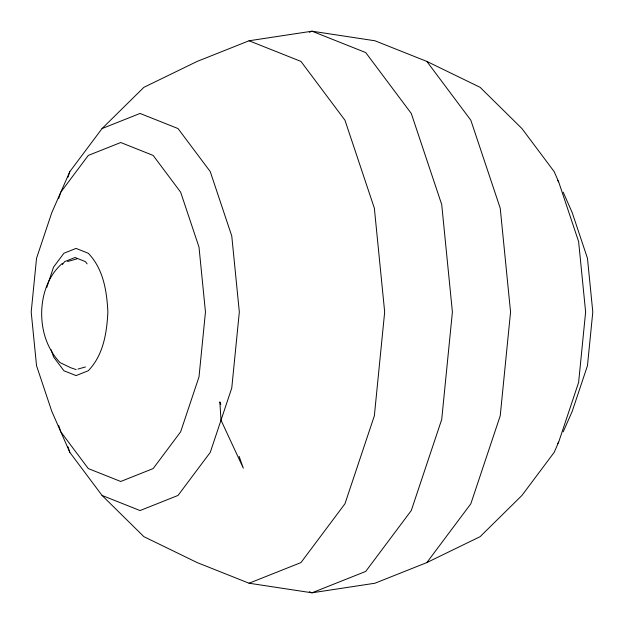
<?xml version="1.0" encoding="UTF-8"?>
<svg xmlns="http://www.w3.org/2000/svg" width="624" height="624" viewBox="0 0 624 624"><rect width="100%" height="100%" fill="white"/><g stroke="black" fill="none" stroke-linecap="round" stroke-linejoin="round"><path stroke-width="0.94" d="M58.664 198.572L60.801 192.161L88.296 155.423L120.721 142.522L153.153 155.423L180.64 192.161L199.009 247.143L205.46 312L199.009 376.857L180.64 431.839L153.153 468.577L120.721 481.478L88.296 468.577L60.801 431.839L58.664 425.428M68 177.122L69.849 171.6L102.055 128.56L143.879 87.329L197.161 61.417L249.062 40.771L312 31.2L374.938 40.771L426.839 61.417L480.121 87.329L521.945 128.56L554.151 171.6L558.675 181.88L578.62 241.582L585.624 312L578.62 382.418L558.675 442.12L554.151 452.4L521.945 495.44L480.121 536.671L426.839 562.583L374.938 583.229L312 592.8L249.062 583.229L197.161 562.583L143.879 536.671L102.055 495.44L69.849 452.4L51.761 411.278L36.543 365.726L31.2 312L36.543 258.274L51.761 212.722L69.849 171.6M46.699 287.664L53.586 267.033L63.905 253.25L76.073 248.407L88.241 253.25C103.381 268.858 106.86 291.135 107.866 312C106.86 332.865 103.381 355.142 88.241 370.75L76.073 375.593L63.905 370.75L53.586 356.967L51.191 349.791M563.199 431.839L572.239 411.278L587.457 365.726L592.8 312L587.457 258.274L572.239 212.722L563.199 192.161M62.392 264.599L64.607 261.643L75.036 257.494L85.465 261.643L87.118 263.858M426.839 562.583L470.831 503.786L500.23 415.795L510.557 312L500.23 208.205L470.831 120.214L426.839 61.417M557.528 443.656L558.675 442.12M62.392 263.32C48.415 275.465 42.253 293.452 41.683 311.587C41.285 330.346 46.972 348.855 60.029 362.591L70.645 367.708L76.112 369.603M309.317 32.269L312 31.2L365.726 52.572L411.278 113.443L441.714 204.539L452.4 312L441.714 419.461L411.278 510.557L365.726 571.428L312 592.8L309.317 591.731M102.055 128.56L140.049 113.443L178.035 128.56L210.249 171.6L231.769 236.012L239.327 312L231.769 387.988L210.249 452.4L178.035 495.44L140.049 510.557L102.055 495.44M249.062 583.229L300.955 562.583L344.955 503.786L374.353 415.795L384.673 312L374.353 208.205L344.955 120.214L300.955 61.417L249.062 40.771M67.564 261.526L76.892 258.882M77.977 369.073L85.441 366.951M557.528 180.344L558.675 181.88M220.818 404.594L219.851 401.872L221.005 420.194L243.313 468.179L239.14 456.37M68 446.878L69.849 452.4"/></g></svg>
